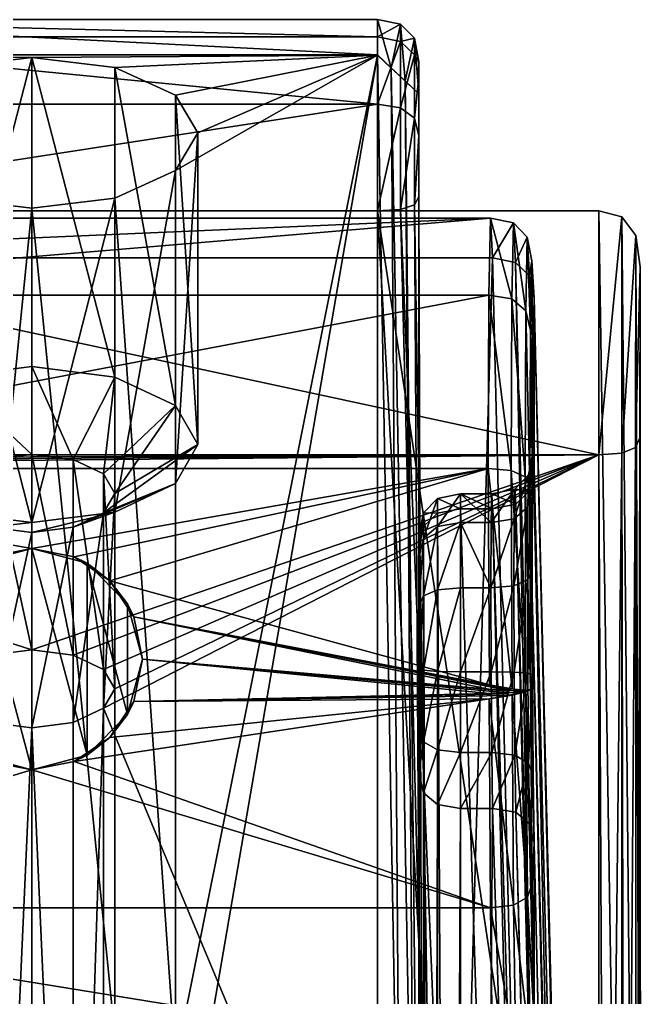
# Model space of a CAD drawing. Header units: metres. Extents: x -565 to 31, y 366 to 1032.
# Drawn here: x 8.4 to 30.85, y 996.26 to 1031.61 of the extents above; entities that cross this region are included whole.
import ezdxf

# ---------------------------------------------------------------- set-up
doc = ezdxf.new("R2010")
doc.units = ezdxf.units.M

msp = doc.modelspace()

# ---------------------------------------------------------------- linework, layer by layer
for points in [[(21.341, 1030.979, 765.622), (21.341, 1031.607, 760.874), (-3.659, 1031.607, 760.874)], [(-3.659, 1031.607, 760.874), (-3.659, 1030.979, 765.622), (21.341, 1030.979, 765.622)], [(-3.659, 1031.607, 760.874), (21.341, 1031.607, 760.874), (21.341, 1030.328, 756.259)], [(21.341, 1030.328, 756.259), (-3.659, 1030.328, 756.259), (-3.659, 1031.607, 760.874)], [(22.175, 1031.437, 760.886), (21.341, 1031.607, 760.874), (21.341, 1030.979, 765.622)], [(21.841, 1029.859, 756.441), (21.341, 1030.328, 756.259), (21.341, 1031.607, 760.874)], [(21.341, 1031.607, 760.874), (22.175, 1031.437, 760.886), (21.841, 1029.859, 756.441)], [(21.341, 1030.979, 765.622), (22.175, 1030.818, 765.567), (22.175, 1031.437, 760.886)], [(22.341, 1029.391, 756.623), (21.841, 1029.859, 756.441), (22.175, 1031.437, 760.886)], [(22.675, 1030.928, 760.921), (22.175, 1031.437, 760.886), (22.175, 1030.818, 765.567)], [(22.175, 1031.437, 760.886), (22.675, 1030.928, 760.921), (22.341, 1029.391, 756.623)], [(-3.659, 1030.979, 765.622), (-3.659, 1028.543, 769.747), (21.341, 1028.543, 769.747)], [(21.341, 1028.543, 769.747), (21.341, 1030.979, 765.622), (-3.659, 1030.979, 765.622)], [(22.175, 1030.818, 765.567), (21.341, 1030.979, 765.622), (21.341, 1028.543, 769.747)], [(21.341, 1028.543, 769.747), (22.175, 1028.417, 769.633), (22.175, 1030.818, 765.567)], [(22.175, 1030.818, 765.567), (22.675, 1030.336, 765.4), (22.675, 1030.928, 760.921)], [(22.675, 1030.336, 765.4), (22.175, 1030.818, 765.567), (22.175, 1028.417, 769.633)], [(22.841, 1028.922, 756.805), (22.341, 1029.391, 756.623), (22.675, 1030.928, 760.921)], [(22.841, 1030.08, 760.98), (22.675, 1030.928, 760.921), (22.675, 1030.336, 765.4)], [(22.675, 1030.928, 760.921), (22.841, 1030.08, 760.98), (22.841, 1028.922, 756.805)], [(-3.659, 1030.328, 756.259), (21.341, 1030.328, 756.259), (21.341, 1030.324, 756.252)], [(-3.659, 1030.328, 756.259), (21.341, 1030.324, 756.252), (21.341, 1030.321, 756.245)], [(-3.659, 1030.328, 756.259), (21.341, 1030.321, 756.245), (21.341, 1030.317, 756.239)], [(-3.659, 1030.328, 756.259), (21.341, 1030.317, 756.239), (8.841, 1030.233, 756.072)], [(-3.659, 1030.328, 756.259), (8.841, 1030.233, 756.072), (5.842, 1029.868, 755.356)], [(11.841, 1029.868, 755.356), (8.841, 1030.233, 756.072), (21.341, 1030.317, 756.239)], [(14.036, 1028.87, 753.398), (11.841, 1029.868, 755.356), (21.341, 1030.317, 756.239)], [(14.841, 1027.508, 750.725), (14.036, 1028.87, 753.398), (21.341, 1030.317, 756.239)], [(14.036, 1026.146, 748.052), (14.841, 1027.508, 750.725), (21.341, 1030.317, 756.239)], [(14.036, 993.907, 684.781), (14.036, 1026.146, 748.052), (21.341, 1030.317, 756.239)], [(14.841, 992.545, 682.107), (14.036, 993.907, 684.781), (21.341, 1030.317, 756.239)], [(14.841, 992.545, 682.107), (21.341, 1030.317, 756.239), (21.341, 984.033, 665.4)], [(21.341, 1030.324, 756.252), (21.341, 1030.328, 756.259), (21.841, 1029.859, 756.441)], [(21.341, 1030.321, 756.245), (21.341, 1030.324, 756.252), (21.675, 1030.012, 756.373)], [(21.841, 1029.859, 756.441), (21.675, 1030.012, 756.373), (21.341, 1030.324, 756.252)], [(21.341, 1030.317, 756.239), (21.341, 1030.321, 756.245), (21.508, 1030.165, 756.306)], [(21.675, 1030.012, 756.373), (21.508, 1030.165, 756.306), (21.341, 1030.321, 756.245)], [(21.341, 1030.317, 756.239), (21.675, 1030.008, 756.367), (21.841, 1029.853, 756.427)], [(21.341, 1030.317, 756.239), (21.508, 1030.165, 756.306), (21.675, 1030.008, 756.367)], [(21.341, 1030.317, 756.239), (21.841, 1029.853, 756.427), (22.175, 983.884, 665.474)], [(22.175, 983.884, 665.474), (21.341, 984.033, 665.4), (21.341, 1030.317, 756.239)], [(22.175, 1028.417, 769.633), (22.675, 1028.038, 769.291), (22.675, 1030.336, 765.4)], [(22.841, 1029.532, 765.123), (22.675, 1030.336, 765.4), (22.675, 1028.038, 769.291)], [(22.675, 1030.336, 765.4), (22.841, 1029.532, 765.123), (22.841, 1030.08, 760.98)], [(8.841, 1030.233, 756.072), (8.841, 1019.064, 762.01), (5.842, 1018.687, 761.3)], [(5.842, 1018.687, 761.3), (5.842, 1029.868, 755.356), (8.841, 1030.233, 756.072)], [(11.841, 1018.687, 761.3), (8.841, 1019.064, 762.01), (8.841, 1030.233, 756.072)], [(8.841, 1030.233, 756.072), (11.841, 1029.868, 755.356), (11.841, 1018.687, 761.3)], [(22.008, 1029.7, 756.495), (21.675, 1030.008, 756.367), (21.508, 1030.165, 756.306)], [(21.508, 1030.165, 756.306), (21.675, 1030.012, 756.373), (22.008, 1029.7, 756.495)], [(22.341, 1029.391, 756.623), (22.008, 1029.7, 756.495), (21.675, 1030.012, 756.373)], [(21.675, 1030.012, 756.373), (21.841, 1029.859, 756.441), (22.341, 1029.391, 756.623)], [(22.341, 1029.387, 756.616), (21.841, 1029.853, 756.427), (21.675, 1030.008, 756.367)], [(21.675, 1030.008, 756.367), (22.008, 1029.7, 756.495), (22.341, 1029.387, 756.616)], [(22.841, 1030.08, 760.98), (22.841, 1029.532, 765.123), (22.841, 1028.922, 756.805)], [(11.841, 1029.868, 755.356), (14.036, 1028.87, 753.398), (14.036, 1017.655, 759.361)], [(14.036, 1017.655, 759.361), (11.841, 1018.687, 761.3), (11.841, 1029.868, 755.356)], [(21.841, 1029.853, 756.427), (22.341, 1029.387, 756.616), (22.675, 983.437, 665.698)], [(22.675, 983.437, 665.698), (22.175, 983.884, 665.474), (21.841, 1029.853, 756.427)], [(22.841, 1028.922, 756.805), (22.341, 1029.387, 756.616), (22.008, 1029.7, 756.495)], [(22.008, 1029.7, 756.495), (22.341, 1029.391, 756.623), (22.841, 1028.922, 756.805)], [(22.341, 1029.387, 756.616), (22.841, 1028.922, 756.805), (22.841, 982.691, 666.071)], [(22.841, 982.691, 666.071), (22.675, 983.437, 665.698), (22.341, 1029.387, 756.616)], [(22.675, 1028.038, 769.291), (22.841, 1027.407, 768.721), (22.841, 1029.532, 765.123)], [(22.841, 1029.532, 765.123), (22.841, 1027.407, 768.721), (22.841, 1028.922, 756.805)], [(14.841, 1016.247, 756.713), (14.036, 1017.655, 759.361), (14.036, 1028.87, 753.398)], [(14.036, 1028.87, 753.398), (14.841, 1027.508, 750.725), (14.841, 1016.247, 756.713)], [(22.841, 1025.198, 770.351), (22.841, 982.691, 666.071), (22.841, 1028.922, 756.805)], [(22.841, 1027.407, 768.721), (22.841, 1025.198, 770.351), (22.841, 1028.922, 756.805)], [(21.341, 1028.543, 769.747), (-3.659, 1028.543, 769.747), (-3.659, 1024.69, 772.59)], [(-3.659, 1024.69, 772.59), (21.341, 1024.69, 772.59), (21.341, 1028.543, 769.747)], [(22.175, 1028.417, 769.633), (21.341, 1028.543, 769.747), (21.341, 1024.69, 772.59)], [(21.341, 1024.69, 772.59), (22.175, 1024.746, 772.341), (22.175, 1028.417, 769.633)], [(22.675, 1028.038, 769.291), (22.175, 1028.417, 769.633), (22.175, 1024.746, 772.341)], [(22.175, 1024.746, 772.341), (22.675, 1024.916, 771.595), (22.675, 1028.038, 769.291)], [(22.841, 1027.407, 768.721), (22.675, 1028.038, 769.291), (22.675, 1024.916, 771.595)], [(14.841, 1027.508, 750.725), (14.036, 1026.146, 748.052), (14.036, 1014.839, 754.064)], [(14.036, 1014.839, 754.064), (14.841, 1016.247, 756.713), (14.841, 1027.508, 750.725)], [(22.675, 1024.916, 771.595), (22.841, 1025.198, 770.351), (22.841, 1027.407, 768.721)], [(11.841, 1013.808, 752.125), (14.036, 1014.839, 754.064), (14.036, 1026.146, 748.052)], [(14.036, 1026.146, 748.052), (11.841, 1025.149, 746.094), (11.841, 1013.808, 752.125)], [(14.036, 993.907, 684.781), (11.841, 1025.149, 746.094), (14.036, 1026.146, 748.052)], [(8.841, 1013.43, 751.415), (8.841, 1024.784, 745.378), (5.842, 1025.149, 746.094)], [(5.842, 1025.149, 746.094), (5.842, 1013.808, 752.125), (8.841, 1013.43, 751.415)], [(5.842, 994.905, 686.738), (5.842, 1025.149, 746.094), (8.841, 1024.784, 745.378)], [(11.841, 1025.149, 746.094), (8.841, 1024.784, 745.378), (8.841, 1013.43, 751.415)], [(8.841, 1013.43, 751.415), (11.841, 1013.808, 752.125), (11.841, 1025.149, 746.094)], [(11.841, 994.905, 686.738), (8.841, 1024.784, 745.378), (11.841, 1025.149, 746.094)], [(14.036, 993.907, 684.781), (11.841, 994.905, 686.738), (11.841, 1025.149, 746.094)], [(22.841, 1025.198, 770.351), (22.675, 1024.916, 771.595), (23.008, 972.285, 672.611)], [(22.841, 1025.198, 770.351), (22.841, 973.024, 672.225), (22.841, 982.691, 666.071)], [(23.008, 972.285, 672.611), (22.841, 973.024, 672.225), (22.841, 1025.198, 770.351)], [(-11.659, 1024.698, 772.606), (29.342, 1024.698, 772.606), (-3.659, 1024.69, 772.59)], [(-11.659, 1024.698, 772.606), (-11.659, 1015.869, 777.3), (29.342, 1015.869, 777.3)], [(29.342, 1015.869, 777.3), (29.342, 1024.698, 772.606), (-11.659, 1024.698, 772.606)], [(29.342, 1024.698, 772.606), (21.341, 1024.69, 772.59), (-3.659, 1024.69, 772.59)], [(8.841, 995.27, 687.454), (5.842, 994.905, 686.738), (8.841, 1024.784, 745.378)], [(11.841, 994.905, 686.738), (8.841, 995.27, 687.454), (8.841, 1024.784, 745.378)], [(22.175, 1024.746, 772.341), (21.341, 1024.69, 772.59), (24.341, 971.694, 672.919)], [(29.342, 1024.698, 772.606), (29.342, 971.694, 672.919), (21.341, 1024.69, 772.59)], [(29.342, 971.694, 672.919), (24.341, 971.694, 672.919), (21.341, 1024.69, 772.59)], [(22.675, 1024.916, 771.595), (22.175, 1024.746, 772.341), (23.508, 971.842, 672.842)], [(24.341, 971.694, 672.919), (23.508, 971.842, 672.842), (22.175, 1024.746, 772.341)], [(23.508, 971.842, 672.842), (23.008, 972.285, 672.611), (22.675, 1024.916, 771.595)], [(30.176, 971.546, 672.996), (29.342, 971.694, 672.919), (29.342, 1024.698, 772.606)], [(29.342, 1024.698, 772.606), (30.175, 1024.472, 772.537), (30.176, 971.546, 672.996)], [(30.175, 1024.472, 772.537), (29.342, 1024.698, 772.606), (29.342, 1015.869, 777.3)], [(25.422, 1024.432, -3.349), (-7.74, 1024.432, -3.349), (-7.822, 1022.989, 4.761)], [(-7.822, 1022.989, 4.761), (25.503, 1022.989, 4.761), (25.422, 1024.432, -3.349)], [(-7.681, 1021.649, -11.101), (-7.74, 1024.432, -3.349), (25.422, 1024.432, -3.349)], [(25.422, 1024.432, -3.349), (25.363, 1021.649, -11.101), (-7.681, 1021.649, -11.101)], [(26.197, 1021.507, -11.003), (25.363, 1021.649, -11.101), (25.422, 1024.432, -3.349)], [(25.422, 1024.432, -3.349), (26.256, 1024.26, -3.334), (26.197, 1021.507, -11.003)], [(26.256, 1024.26, -3.334), (25.422, 1024.432, -3.349), (25.503, 1022.989, 4.761)], [(25.503, 1022.989, 4.761), (26.336, 1022.829, 4.711), (26.256, 1024.26, -3.334)], [(26.699, 1021.082, -10.709), (26.197, 1021.507, -11.003), (26.256, 1024.26, -3.334)], [(26.256, 1024.26, -3.334), (26.757, 1023.744, -3.291), (26.699, 1021.082, -10.709)], [(26.757, 1023.744, -3.291), (26.256, 1024.26, -3.334), (26.336, 1022.829, 4.711)], [(29.342, 1015.869, 777.3), (30.173, 1015.938, 777.075), (30.175, 1024.472, 772.537)], [(30.675, 1023.796, 772.33), (30.175, 1024.472, 772.537), (30.173, 1015.938, 777.075)], [(30.678, 971.103, 673.228), (30.176, 971.546, 672.996), (30.175, 1024.472, 772.537)], [(30.175, 1024.472, 772.537), (30.675, 1023.796, 772.33), (30.678, 971.103, 673.228)], [(26.336, 1022.829, 4.711), (26.836, 1022.348, 4.559), (26.757, 1023.744, -3.291)], [(26.87, 1020.372, -10.219), (26.699, 1021.082, -10.709), (26.757, 1023.744, -3.291)], [(26.757, 1023.744, -3.291), (26.925, 1022.885, -3.218), (26.87, 1020.372, -10.219)], [(26.925, 1022.885, -3.218), (26.757, 1023.744, -3.291), (26.836, 1022.348, 4.559)], [(30.173, 1015.938, 777.075), (30.669, 1016.145, 776.399), (30.675, 1023.796, 772.33)], [(30.841, 1022.669, 771.985), (30.675, 1023.796, 772.33), (30.669, 1016.145, 776.399)], [(30.848, 970.364, 673.614), (30.678, 971.103, 673.228), (30.675, 1023.796, 772.33)], [(30.675, 1023.796, 772.33), (30.841, 1022.669, 771.985), (30.848, 970.364, 673.614)], [(21.341, 876.327, 319.283), (25.503, 1022.989, 4.761), (-7.822, 1022.989, 4.761)], [(-3.659, 876.327, 319.283), (21.341, 876.327, 319.283), (-7.822, 1022.989, 4.761)], [(21.341, 876.327, 319.283), (29.342, 865.039, 343.487), (25.503, 1022.989, 4.761)], [(26.336, 1022.829, 4.711), (25.503, 1022.989, 4.761), (29.342, 865.039, 343.487)], [(26.836, 1022.348, 4.559), (26.336, 1022.829, 4.711), (30.175, 864.89, 343.413)], [(29.342, 865.039, 343.487), (30.175, 864.89, 343.413), (26.336, 1022.829, 4.711)], [(26.836, 1022.348, 4.559), (27.002, 1021.547, 4.305), (26.925, 1022.885, -3.218)], [(26.87, 1020.372, -10.219), (26.925, 1022.885, -3.218), (27.005, 1015.37, 0.991)], [(26.925, 1022.885, -3.218), (27.002, 1021.547, 4.305), (27.005, 1015.37, 0.991)], [(30.669, 1016.145, 776.399), (30.828, 1016.489, 775.272), (30.841, 1022.669, 771.985)], [(30.848, 970.364, 673.614), (30.841, 1022.669, 771.985), (30.828, 1016.489, 775.272)], [(27.002, 1021.547, 4.305), (26.836, 1022.348, 4.559), (30.674, 864.438, 343.199)], [(30.175, 864.89, 343.413), (30.674, 864.438, 343.199), (26.836, 1022.348, 4.559)], [(-7.659, 1015.378, -16.442), (-7.681, 1021.649, -11.101), (25.363, 1021.649, -11.101)], [(25.363, 1021.649, -11.101), (25.341, 1015.378, -16.442), (-7.659, 1015.378, -16.442)], [(26.175, 1015.303, -16.286), (25.341, 1015.378, -16.442), (25.363, 1021.649, -11.101)], [(25.363, 1021.649, -11.101), (26.197, 1021.507, -11.003), (26.175, 1015.303, -16.286)], [(26.679, 1015.08, -15.819), (26.175, 1015.303, -16.286), (26.197, 1021.507, -11.003)], [(26.197, 1021.507, -11.003), (26.699, 1021.082, -10.709), (26.679, 1015.08, -15.819)], [(27.002, 1021.547, 4.305), (30.84, 863.683, 342.846), (30.844, 857.377, 339.809)], [(27.002, 1021.547, 4.305), (30.844, 857.377, 339.809), (27.005, 1015.37, 0.991)], [(30.674, 864.438, 343.199), (30.84, 863.683, 342.846), (27.002, 1021.547, 4.305)], [(26.851, 1014.709, -15.041), (26.679, 1015.08, -15.819), (26.699, 1021.082, -10.709)], [(26.699, 1021.082, -10.709), (26.87, 1020.372, -10.219), (26.851, 1014.709, -15.041)], [(26.851, 1014.709, -15.041), (26.87, 1020.372, -10.219), (26.945, 1014.701, -6.296)], [(26.87, 1020.372, -10.219), (27.005, 1015.37, 0.991), (26.971, 1016.014, -2.637)], [(26.87, 1020.372, -10.219), (26.971, 1016.014, -2.637), (26.945, 1014.701, -6.296)], [(5.842, 1018.687, 761.3), (8.841, 1019.064, 762.01), (8.841, 1015.89, 760.3)], [(10.341, 1015.701, 759.945), (8.841, 1015.89, 760.3), (8.841, 1019.064, 762.01)], [(8.841, 1019.064, 762.01), (11.841, 1018.687, 761.3), (10.341, 1015.701, 759.945)], [(8.841, 1015.89, 760.3), (7.341, 1015.701, 759.945), (5.842, 1018.687, 761.3)], [(11.439, 1015.186, 758.976), (10.341, 1015.701, 759.945), (11.841, 1018.687, 761.3)], [(11.841, 1018.687, 761.3), (14.036, 1017.655, 759.361), (11.439, 1015.186, 758.976)], [(11.841, 1014.481, 757.651), (11.439, 1015.186, 758.976), (14.036, 1017.655, 759.361)], [(14.036, 1017.655, 759.361), (14.841, 1016.247, 756.713), (11.841, 1014.481, 757.651)], [(30.828, 1016.489, 775.272), (30.669, 1016.145, 776.399), (30.701, 963.498, 677.388)], [(30.701, 963.498, 677.388), (30.836, 964.193, 676.919), (30.828, 1016.489, 775.272)], [(30.848, 970.364, 673.614), (30.828, 1016.489, 775.272), (30.836, 964.193, 676.919)], [(14.841, 1016.247, 756.713), (14.036, 1014.839, 754.064), (11.439, 1013.776, 756.327)], [(11.439, 1013.776, 756.327), (11.841, 1014.481, 757.651), (14.841, 1016.247, 756.713)], [(30.669, 1016.145, 776.399), (30.173, 1015.938, 777.075), (30.289, 963.187, 677.867)], [(30.289, 963.187, 677.867), (30.701, 963.498, 677.388), (30.669, 1016.145, 776.399)], [(29.342, 1015.869, 777.3), (-11.833, 1015.604, 776.803), (-11.919, 1015.472, 776.554)], [(29.342, 1015.869, 777.3), (-11.919, 1015.472, 776.554), (8.841, 1008.827, 764.056)], [(29.342, 1015.869, 777.3), (-11.746, 1015.736, 777.052), (-11.833, 1015.604, 776.803)], [(29.342, 1015.869, 777.3), (-11.659, 1015.869, 777.3), (-11.746, 1015.736, 777.052)], [(7.341, 1015.701, 759.945), (8.841, 1015.89, 760.3), (8.841, 1008.827, 764.056)], [(10.341, 1008.637, 763.701), (8.841, 1008.827, 764.056), (8.841, 1015.89, 760.3)], [(8.841, 1015.89, 760.3), (10.341, 1015.701, 759.945), (10.341, 1008.637, 763.701)], [(10.341, 1008.637, 763.701), (29.342, 1015.869, 777.3), (8.841, 1008.827, 764.056)], [(10.341, 1008.637, 763.701), (11.439, 1008.121, 762.732), (29.342, 1015.869, 777.3)], [(11.439, 1006.713, 760.083), (29.6, 963.258, 678.357), (29.342, 1015.869, 777.3)], [(11.841, 1007.418, 761.407), (11.439, 1006.713, 760.083), (29.342, 1015.869, 777.3)], [(11.439, 1008.121, 762.732), (11.841, 1007.418, 761.407), (29.342, 1015.869, 777.3)], [(26.782, 1013.991, -5.806), (26.945, 1014.701, -6.296), (26.971, 1016.014, -2.637)], [(26.971, 1016.014, -2.637), (26.806, 1015.155, -2.564), (26.782, 1013.991, -5.806)], [(26.806, 1015.155, -2.564), (26.971, 1016.014, -2.637), (27.005, 1015.37, 0.991)], [(30.173, 1015.938, 777.075), (29.342, 1015.869, 777.3), (29.6, 963.258, 678.357)], [(29.6, 963.258, 678.357), (30.289, 963.187, 677.867), (30.173, 1015.938, 777.075)], [(7.341, 1008.637, 763.701), (8.841, 1008.827, 764.056), (-11.919, 1015.472, 776.554)], [(8.841, 1008.827, 764.056), (7.341, 1008.637, 763.701), (7.341, 1015.701, 759.945)], [(10.341, 1015.701, 759.945), (11.439, 1015.186, 758.976), (11.439, 1008.121, 762.732)], [(11.439, 1008.121, 762.732), (10.341, 1008.637, 763.701), (10.341, 1015.701, 759.945)], [(-7.659, 1015.378, -16.442), (25.341, 1015.378, -16.442), (8.841, 1012.488, -17.493)], [(-7.659, 1015.378, -16.442), (8.841, 1012.488, -17.493), (7.307, 1012.183, -17.568)], [(25.341, 1015.378, -16.442), (10.375, 1012.183, -17.568), (8.841, 1012.488, -17.493)], [(25.341, 1015.378, -16.442), (11.669, 1011.318, -17.749), (10.375, 1012.183, -17.568)], [(11.841, 1007.418, 761.407), (11.439, 1008.121, 762.732), (11.439, 1015.186, 758.976)], [(11.439, 1015.186, 758.976), (11.841, 1014.481, 757.651), (11.841, 1007.418, 761.407)], [(25.341, 1015.378, -16.442), (25.389, 1007.562, -17.952), (11.669, 1011.318, -17.749)], [(25.341, 1015.378, -16.442), (26.175, 1015.303, -16.286), (26.209, 1007.418, -17.782)], [(26.209, 1007.418, -17.782), (25.389, 1007.562, -17.952), (25.341, 1015.378, -16.442)], [(26.175, 1015.303, -16.286), (26.679, 1015.08, -15.819), (26.703, 1007.363, -17.267)], [(26.703, 1007.363, -17.267), (26.209, 1007.418, -17.782), (26.175, 1015.303, -16.286)], [(26.284, 1013.566, -5.512), (26.782, 1013.991, -5.806), (26.806, 1015.155, -2.564)], [(26.806, 1015.155, -2.564), (26.307, 1014.639, -2.521), (26.284, 1013.566, -5.512)], [(26.307, 1014.639, -2.521), (26.806, 1015.155, -2.564), (26.838, 1014.568, 0.738)], [(26.679, 1015.08, -15.819), (26.851, 1014.709, -15.041), (26.872, 1007.397, -16.407)], [(26.872, 1007.397, -16.407), (26.703, 1007.363, -17.267), (26.679, 1015.08, -15.819)], [(27.005, 1015.37, 0.991), (26.838, 1014.568, 0.738), (26.806, 1015.155, -2.564)], [(26.838, 1014.568, 0.738), (27.005, 1015.37, 0.991), (30.844, 857.377, 339.809)], [(10.341, 1013.261, 755.357), (11.439, 1013.776, 756.327), (14.036, 1014.839, 754.064)], [(14.036, 1014.839, 754.064), (11.841, 1013.808, 752.125), (10.341, 1013.261, 755.357)], [(26.773, 1011.368, -8.039), (26.935, 1011.739, -8.817), (26.945, 1014.701, -6.296)], [(26.945, 1014.701, -6.296), (26.782, 1013.991, -5.806), (26.773, 1011.368, -8.039)], [(26.851, 1014.709, -15.041), (26.945, 1014.701, -6.296), (26.935, 1011.739, -8.817)], [(26.851, 1014.709, -15.041), (26.935, 1011.739, -8.817), (26.943, 1007.918, -9.531)], [(26.872, 1007.397, -16.407), (26.851, 1014.709, -15.041), (26.943, 1007.918, -9.531)], [(11.841, 1014.481, 757.651), (11.439, 1013.776, 756.327), (11.439, 1006.713, 760.083)], [(11.439, 1006.713, 760.083), (11.841, 1007.418, 761.407), (11.841, 1014.481, 757.651)], [(24.341, 1014.467, -2.506), (23.508, 1014.295, -2.492), (23.508, 1013.282, -5.315)], [(23.508, 1013.282, -5.315), (24.341, 1013.424, -5.413), (24.341, 1014.467, -2.506)], [(23.508, 1014.295, -2.492), (24.341, 1014.467, -2.506), (24.341, 1013.927, 0.535)], [(24.341, 1014.467, -2.506), (25.474, 1014.467, -2.506), (25.505, 1013.927, 0.535)], [(25.505, 1013.927, 0.535), (24.341, 1013.927, 0.535), (24.341, 1014.467, -2.506)], [(25.452, 1013.424, -5.413), (25.474, 1014.467, -2.506), (24.341, 1014.467, -2.506)], [(24.341, 1014.467, -2.506), (24.341, 1013.424, -5.413), (25.452, 1013.424, -5.413)], [(25.452, 1013.424, -5.413), (26.284, 1013.566, -5.512), (26.307, 1014.639, -2.521)], [(26.307, 1014.639, -2.521), (25.474, 1014.467, -2.506), (25.452, 1013.424, -5.413)], [(25.474, 1014.467, -2.506), (26.307, 1014.639, -2.521), (26.338, 1014.087, 0.586)], [(26.338, 1014.087, 0.586), (25.505, 1013.927, 0.535), (25.474, 1014.467, -2.506)], [(26.838, 1014.568, 0.738), (26.338, 1014.087, 0.586), (26.307, 1014.639, -2.521)], [(26.338, 1014.087, 0.586), (26.838, 1014.568, 0.738), (30.676, 856.621, 339.457)], [(30.844, 857.377, 339.809), (30.676, 856.621, 339.457), (26.838, 1014.568, 0.738)], [(23.508, 1014.295, -2.492), (23.008, 1013.78, -2.448), (23.008, 1012.857, -5.021)], [(23.008, 1012.857, -5.021), (23.508, 1013.282, -5.315), (23.508, 1014.295, -2.492)], [(23.008, 1013.78, -2.448), (23.508, 1014.295, -2.492), (23.508, 1013.767, 0.484)], [(24.341, 1013.927, 0.535), (23.508, 1013.767, 0.484), (23.508, 1014.295, -2.492)], [(25.505, 1013.927, 0.535), (26.338, 1014.087, 0.586), (30.175, 856.167, 339.248)], [(26.276, 1011.146, -7.572), (26.773, 1011.368, -8.039), (26.782, 1013.991, -5.806)], [(26.782, 1013.991, -5.806), (26.284, 1013.566, -5.512), (26.276, 1011.146, -7.572)], [(30.676, 856.621, 339.457), (30.175, 856.167, 339.248), (26.338, 1014.087, 0.586)], [(8.841, 1013.43, 751.415), (5.842, 1013.808, 752.125), (7.341, 1013.261, 755.357)], [(11.841, 1013.808, 752.125), (8.841, 1013.43, 751.415), (8.841, 1013.073, 755.003)], [(8.841, 1013.073, 755.003), (10.341, 1013.261, 755.357), (11.841, 1013.808, 752.125)], [(10.341, 1006.197, 759.113), (11.439, 1006.713, 760.083), (11.439, 1013.776, 756.327)], [(11.439, 1013.776, 756.327), (10.341, 1013.261, 755.357), (10.341, 1006.197, 759.113)], [(23.008, 1013.78, -2.448), (22.841, 1012.92, -2.375), (22.841, 1012.147, -4.53)], [(22.841, 1012.147, -4.53), (23.008, 1012.857, -5.021), (23.008, 1013.78, -2.448)], [(22.841, 1012.92, -2.375), (23.008, 1013.78, -2.448), (23.008, 1013.286, 0.332)], [(23.508, 1013.767, 0.484), (23.008, 1013.286, 0.332), (23.008, 1013.78, -2.448)], [(23.008, 1013.286, 0.332), (23.508, 1013.767, 0.484), (23.508, 852.219, 346.923)], [(23.508, 1013.767, 0.484), (24.341, 1013.927, 0.535), (24.341, 852.374, 346.985)], [(24.341, 852.374, 346.985), (23.508, 852.219, 346.923), (23.508, 1013.767, 0.484)], [(29.342, 856.014, 339.182), (24.341, 852.374, 346.985), (24.341, 1013.927, 0.535)], [(25.505, 1013.927, 0.535), (29.342, 856.014, 339.182), (24.341, 1013.927, 0.535)], [(30.175, 856.167, 339.248), (29.342, 856.014, 339.182), (25.505, 1013.927, 0.535)], [(7.341, 1013.261, 755.357), (8.841, 1013.073, 755.003), (8.841, 1013.43, 751.415)], [(23.008, 1013.286, 0.332), (22.841, 1012.484, 0.079), (22.841, 1012.92, -2.375)], [(22.841, 1012.484, 0.079), (23.008, 1013.286, 0.332), (23.008, 851.754, 346.736)], [(23.508, 852.219, 346.923), (23.008, 851.754, 346.736), (23.008, 1013.286, 0.332)], [(23.508, 1013.282, -5.315), (23.008, 1012.857, -5.021), (23.008, 1010.774, -6.793)], [(23.008, 1010.774, -6.793), (23.508, 1010.997, -7.26), (23.508, 1013.282, -5.315)], [(24.341, 1013.424, -5.413), (23.508, 1013.282, -5.315), (23.508, 1010.997, -7.26)], [(23.508, 1010.997, -7.26), (24.341, 1011.071, -7.416), (24.341, 1013.424, -5.413)], [(24.341, 1013.424, -5.413), (24.341, 1011.071, -7.416), (25.444, 1011.071, -7.416)], [(25.444, 1011.071, -7.416), (25.452, 1013.424, -5.413), (24.341, 1013.424, -5.413)], [(25.444, 1011.071, -7.416), (26.276, 1011.146, -7.572), (26.284, 1013.566, -5.512)], [(26.284, 1013.566, -5.512), (25.452, 1013.424, -5.413), (25.444, 1011.071, -7.416)], [(8.841, 1013.073, 755.003), (7.341, 1013.261, 755.357), (7.341, 1006.197, 759.113)], [(7.341, 1006.197, 759.113), (8.841, 1006.009, 758.758), (8.841, 1013.073, 755.003)], [(10.341, 1013.261, 755.357), (8.841, 1013.073, 755.003), (8.841, 1006.009, 758.758)], [(8.841, 1006.009, 758.758), (10.341, 1006.197, 759.113), (10.341, 1013.261, 755.357)], [(22.841, 1012.147, -4.53), (22.841, 1012.92, -2.375), (22.841, 1012.484, 0.079)], [(23.008, 1012.857, -5.021), (22.841, 1012.147, -4.53), (22.841, 1010.403, -6.015)], [(22.841, 1010.403, -6.015), (23.008, 1010.774, -6.793), (23.008, 1012.857, -5.021)], [(8.841, 1012.488, 11.999), (6.841, 1011.954, 11.999), (7.307, 1012.183, -17.568)], [(6.841, 1011.954, 11.999), (8.841, 1012.488, 11.999), (8.841, 1004.489, 11.999)], [(7.307, 1012.183, -17.568), (8.841, 1012.488, -17.493), (8.841, 1012.488, 11.999)], [(10.375, 1012.183, -17.568), (10.841, 1011.954, 11.999), (8.841, 1012.488, 11.999)], [(8.841, 1012.488, 11.999), (8.841, 1012.488, -17.493), (10.375, 1012.183, -17.568)], [(8.841, 1012.488, 11.999), (10.841, 1011.954, 11.999), (10.841, 1005.024, 11.999)], [(8.841, 1012.488, 11.999), (10.841, 1005.024, 11.999), (8.841, 1004.489, 11.999)], [(22.841, 1010.403, -6.015), (22.841, 1012.147, -4.53), (22.841, 1012.484, 0.079)], [(22.841, 1008.152, -6.436), (22.841, 1010.403, -6.015), (22.841, 1012.484, 0.079)], [(22.841, 1005.992, -5.681), (22.841, 1008.152, -6.436), (22.841, 1012.484, 0.079)], [(22.841, 1012.484, 0.079), (22.841, 850.98, 346.426), (22.841, 1004.358, -3.797)], [(22.841, 1005.992, -5.681), (22.841, 1012.484, 0.079), (22.841, 1004.358, -3.797)], [(23.008, 851.754, 346.736), (22.841, 850.98, 346.426), (22.841, 1012.484, 0.079)], [(6.841, 1011.954, 11.999), (8.841, 1004.489, 11.999), (6.841, 1005.024, 11.999)], [(11.669, 1011.318, -17.749), (10.841, 1011.954, 11.999), (10.375, 1012.183, -17.568)], [(12.305, 1010.488, 11.999), (10.841, 1011.954, 11.999), (11.669, 1011.318, -17.749)], [(10.841, 1011.954, 11.999), (12.305, 1010.488, 11.999), (12.305, 1006.489, 11.999)], [(10.841, 1011.954, 11.999), (12.305, 1006.489, 11.999), (10.841, 1005.024, 11.999)], [(26.935, 1011.739, -8.817), (26.773, 1011.368, -8.039), (26.781, 1007.983, -8.671)], [(26.781, 1007.983, -8.671), (26.943, 1007.918, -9.531), (26.935, 1011.739, -8.817)], [(12.535, 1010.023, -17.927), (12.305, 1010.488, 11.999), (11.669, 1011.318, -17.749)], [(25.389, 1007.562, -17.952), (12.535, 1010.023, -17.927), (11.669, 1011.318, -17.749)], [(26.773, 1011.368, -8.039), (26.276, 1011.146, -7.572), (26.284, 1008.022, -8.155)], [(26.284, 1008.022, -8.155), (26.781, 1007.983, -8.671), (26.773, 1011.368, -8.039)], [(23.508, 1010.997, -7.26), (23.008, 1010.774, -6.793), (23.008, 1008.087, -7.296)], [(23.008, 1008.087, -7.296), (23.508, 1008.048, -7.811), (23.508, 1010.997, -7.26)], [(24.341, 1011.071, -7.416), (23.508, 1010.997, -7.26), (23.508, 1008.048, -7.811)], [(23.508, 1008.048, -7.811), (24.341, 1008.035, -7.983), (24.341, 1011.071, -7.416)], [(25.444, 1011.071, -7.416), (24.341, 1011.071, -7.416), (24.341, 1008.035, -7.983)], [(24.341, 1008.035, -7.983), (25.452, 1008.035, -7.983), (25.444, 1011.071, -7.416)], [(26.276, 1011.146, -7.572), (25.444, 1011.071, -7.416), (25.452, 1008.035, -7.983)], [(25.452, 1008.035, -7.983), (26.284, 1008.022, -8.155), (26.276, 1011.146, -7.572)], [(12.841, 1008.489, 11.999), (12.305, 1010.488, 11.999), (12.535, 1010.023, -17.927)], [(12.305, 1010.488, 11.999), (12.841, 1008.489, 11.999), (12.305, 1006.489, 11.999)], [(23.008, 1010.774, -6.793), (22.841, 1010.403, -6.015), (22.841, 1008.152, -6.436)], [(22.841, 1008.152, -6.436), (23.008, 1008.087, -7.296), (23.008, 1010.774, -6.793)], [(12.535, 1010.023, -17.927), (12.841, 1008.489, -18.001), (12.841, 1008.489, 11.999)], [(12.535, 1010.023, -17.927), (25.389, 1007.562, -17.952), (26.042, 1007.419, -17.954)], [(12.535, 1010.023, -17.927), (26.042, 1007.419, -17.954), (26.035, 1007.368, -17.957)], [(12.535, 1010.023, -17.927), (26.035, 1007.368, -17.957), (25.368, 1007.408, -17.96)], [(12.841, 1008.489, -18.001), (12.535, 1010.023, -17.927), (25.368, 1007.408, -17.96)], [(12.535, 1006.955, -17.927), (12.305, 1006.489, 11.999), (12.841, 1008.489, 11.999)], [(12.841, 1008.489, 11.999), (12.841, 1008.489, -18.001), (12.535, 1006.955, -17.927)], [(12.535, 1006.955, -17.927), (12.841, 1008.489, -18.001), (25.363, 1007.246, -17.952)], [(12.841, 1008.489, -18.001), (25.368, 1007.408, -17.96), (26.032, 1007.333, -17.957)], [(12.841, 1008.489, -18.001), (26.032, 1007.333, -17.957), (26.03, 1007.278, -17.954)], [(12.841, 1008.489, -18.001), (26.03, 1007.278, -17.954), (25.363, 1007.246, -17.952)], [(23.008, 1008.087, -7.296), (22.841, 1008.152, -6.436), (22.841, 1005.992, -5.681)], [(22.841, 1005.992, -5.681), (23.008, 1005.507, -6.394), (23.008, 1008.087, -7.296)], [(23.508, 1008.048, -7.811), (23.008, 1008.087, -7.296), (23.008, 1005.507, -6.394)], [(23.008, 1005.507, -6.394), (23.508, 1005.217, -6.822), (23.508, 1008.048, -7.811)], [(24.341, 1008.035, -7.983), (23.508, 1008.048, -7.811), (23.508, 1005.217, -6.822)], [(23.508, 1005.217, -6.822), (24.341, 1005.12, -6.965), (24.341, 1008.035, -7.983)], [(24.341, 1005.12, -6.965), (25.474, 1005.12, -6.965), (25.452, 1008.035, -7.983)], [(25.452, 1008.035, -7.983), (24.341, 1008.035, -7.983), (24.341, 1005.12, -6.965)], [(26.284, 1008.022, -8.155), (25.452, 1008.035, -7.983), (25.474, 1005.12, -6.965)], [(25.474, 1005.12, -6.965), (26.307, 1005.023, -7.108), (26.284, 1008.022, -8.155)], [(26.781, 1007.983, -8.671), (26.284, 1008.022, -8.155), (26.307, 1005.023, -7.108)], [(26.307, 1005.023, -7.108), (26.805, 1004.733, -7.536), (26.781, 1007.983, -8.671)], [(26.943, 1007.918, -9.531), (26.781, 1007.983, -8.671), (26.805, 1004.733, -7.536)], [(26.805, 1004.733, -7.536), (26.968, 1004.248, -8.249), (26.943, 1007.918, -9.531)], [(26.872, 1007.397, -16.407), (26.943, 1007.918, -9.531), (26.968, 1004.248, -8.249)], [(26.032, 1007.239, -17.95), (25.363, 1007.246, -17.952), (26.03, 1007.278, -17.954)], [(26.032, 1007.333, -17.957), (25.368, 1007.408, -17.96), (26.035, 1007.368, -17.957)], [(26.042, 1007.419, -17.954), (25.389, 1007.562, -17.952), (26.209, 1007.418, -17.782)], [(26.03, 1007.278, -17.954), (26.032, 1007.333, -17.957), (26.035, 1007.368, -17.957)], [(26.702, 1007.307, -17.263), (26.03, 1007.278, -17.954), (26.035, 1007.368, -17.957)], [(26.702, 1007.307, -17.263), (26.037, 1007.176, -17.939), (26.03, 1007.278, -17.954)], [(26.037, 1007.176, -17.939), (26.032, 1007.239, -17.95), (26.03, 1007.278, -17.954)], [(26.209, 1007.418, -17.782), (26.035, 1007.368, -17.957), (26.042, 1007.419, -17.954)], [(26.209, 1007.418, -17.782), (26.702, 1007.307, -17.263), (26.035, 1007.368, -17.957)], [(26.702, 1007.307, -17.263), (26.205, 1007.193, -17.767), (26.037, 1007.176, -17.939)], [(26.205, 1007.193, -17.767), (26.702, 1007.307, -17.263), (26.759, 999.891, -14.668)], [(26.209, 1007.418, -17.782), (26.703, 1007.363, -17.267), (26.702, 1007.307, -17.263)], [(26.702, 1007.307, -17.263), (26.872, 1007.397, -16.407), (26.929, 1000.375, -13.955)], [(26.703, 1007.363, -17.267), (26.872, 1007.397, -16.407), (26.702, 1007.307, -17.263)], [(26.929, 1000.375, -13.955), (26.759, 999.891, -14.668), (26.702, 1007.307, -17.263)], [(26.872, 1007.397, -16.407), (26.968, 1004.248, -8.249), (27.001, 1001.834, -5.465)], [(26.929, 1000.375, -13.955), (26.872, 1007.397, -16.407), (27.001, 1001.834, -5.465)], [(25.38, 1007.056, -17.92), (10.375, 1004.795, -17.568), (11.669, 1005.661, -17.749)], [(10.375, 1004.795, -17.568), (25.38, 1007.056, -17.92), (25.422, 999.503, -15.239)], [(12.535, 1006.955, -17.927), (25.38, 1007.056, -17.92), (11.669, 1005.661, -17.749)], [(11.669, 1005.661, -17.749), (12.305, 1006.489, 11.999), (12.535, 1006.955, -17.927)], [(12.535, 1006.955, -17.927), (25.363, 1007.246, -17.952), (26.032, 1007.239, -17.95)], [(12.535, 1006.955, -17.927), (26.032, 1007.239, -17.95), (26.037, 1007.176, -17.939)], [(12.535, 1006.955, -17.927), (26.037, 1007.176, -17.939), (25.38, 1007.056, -17.92)], [(26.205, 1007.193, -17.767), (25.38, 1007.056, -17.92), (26.037, 1007.176, -17.939)], [(25.38, 1007.056, -17.92), (26.205, 1007.193, -17.767), (26.257, 999.6, -15.096)], [(26.257, 999.6, -15.096), (25.422, 999.503, -15.239), (25.38, 1007.056, -17.92)], [(26.759, 999.891, -14.668), (26.257, 999.6, -15.096), (26.205, 1007.193, -17.767)], [(11.439, 1006.713, 760.083), (10.341, 1006.197, 759.113), (10.341, 972.488, 695.714)], [(11.439, 1006.713, 760.083), (10.341, 972.488, 695.714), (11.439, 971.973, 694.745)], [(11.439, 1006.713, 760.083), (11.439, 971.973, 694.745), (29.6, 963.258, 678.357)], [(12.305, 1006.489, 11.999), (11.669, 1005.661, -17.749), (10.841, 1005.024, 11.999)], [(8.841, 1006.009, 758.758), (7.341, 1006.197, 759.113), (7.341, 972.488, 695.714)], [(8.841, 1006.009, 758.758), (7.341, 972.488, 695.714), (8.841, 972.677, 696.069)], [(10.341, 1006.197, 759.113), (8.841, 1006.009, 758.758), (10.341, 972.488, 695.714)], [(8.841, 1006.009, 758.758), (8.841, 972.677, 696.069), (10.341, 972.488, 695.714)], [(23.008, 1005.507, -6.394), (22.841, 1005.992, -5.681), (22.841, 1004.358, -3.797)], [(10.375, 1004.795, -17.568), (10.841, 1005.024, 11.999), (11.669, 1005.661, -17.749)], [(22.841, 1004.358, -3.797), (23.008, 1003.657, -4.26), (23.008, 1005.507, -6.394)], [(23.508, 1005.217, -6.822), (23.008, 1005.507, -6.394), (23.008, 1003.657, -4.26)], [(23.008, 1003.657, -4.26), (23.508, 1003.236, -4.538), (23.508, 1005.217, -6.822)], [(24.341, 1005.12, -6.965), (23.508, 1005.217, -6.822), (23.508, 1003.236, -4.538)], [(7.307, 1004.795, -17.568), (6.841, 1005.024, 11.999), (8.841, 1004.489, 11.999)], [(8.841, 1004.489, 11.999), (10.841, 1005.024, 11.999), (10.375, 1004.795, -17.568)], [(23.508, 1003.236, -4.538), (24.341, 1003.096, -4.631), (24.341, 1005.12, -6.965)], [(25.474, 1005.12, -6.965), (24.341, 1005.12, -6.965), (24.341, 1003.096, -4.631)], [(24.341, 1003.096, -4.631), (25.505, 1003.096, -4.631), (25.474, 1005.12, -6.965)], [(26.307, 1005.023, -7.108), (25.474, 1005.12, -6.965), (25.505, 1003.096, -4.631)], [(25.505, 1003.096, -4.631), (26.338, 1002.956, -4.724), (26.307, 1005.023, -7.108)], [(26.805, 1004.733, -7.536), (26.307, 1005.023, -7.108), (26.338, 1002.956, -4.724)], [(-7.74, 999.503, -15.239), (7.307, 1004.795, -17.568), (8.841, 1004.489, -17.493)], [(25.422, 999.503, -15.239), (-7.74, 999.503, -15.239), (8.841, 1004.489, -17.493)], [(8.841, 1004.489, 11.999), (8.841, 1004.489, -17.493), (7.307, 1004.795, -17.568)], [(10.375, 1004.795, -17.568), (8.841, 1004.489, -17.493), (8.841, 1004.489, 11.999)], [(10.375, 1004.795, -17.568), (25.422, 999.503, -15.239), (8.841, 1004.489, -17.493)], [(26.338, 1002.956, -4.724), (26.836, 1002.535, -5.002), (26.805, 1004.733, -7.536)], [(26.968, 1004.248, -8.249), (26.805, 1004.733, -7.536), (26.836, 1002.535, -5.002)], [(22.841, 850.98, 346.426), (22.841, 840.487, 332.188), (22.841, 1004.358, -3.797)], [(23.008, 1003.657, -4.26), (22.841, 1004.358, -3.797), (22.841, 840.487, 332.188)], [(26.836, 1002.535, -5.002), (27.001, 1001.834, -5.465), (26.968, 1004.248, -8.249)], [(22.841, 840.487, 332.188), (23.008, 839.766, 331.767), (23.008, 1003.657, -4.26)], [(23.508, 1003.236, -4.538), (23.008, 1003.657, -4.26), (23.008, 839.766, 331.767)], [(23.008, 839.766, 331.767), (23.508, 839.333, 331.515), (23.508, 1003.236, -4.538)], [(24.341, 1003.096, -4.631), (23.508, 1003.236, -4.538), (23.508, 839.333, 331.515)], [(23.508, 839.333, 331.515), (24.341, 839.188, 331.431), (24.341, 1003.096, -4.631)], [(25.505, 1003.096, -4.631), (24.341, 1003.096, -4.631), (24.341, 839.188, 331.431)], [(30.586, 839.3, 331.202), (25.505, 1003.096, -4.631), (24.341, 839.188, 331.431)], [(26.338, 1002.956, -4.724), (25.505, 1003.096, -4.631), (30.586, 839.3, 331.202)], [(26.836, 1002.535, -5.002), (26.338, 1002.956, -4.724), (30.728, 839.274, 331.189)], [(30.586, 839.3, 331.202), (30.728, 839.274, 331.189), (26.338, 1002.956, -4.724)], [(27.001, 1001.834, -5.465), (26.836, 1002.535, -5.002), (30.813, 839.198, 331.151)], [(30.728, 839.274, 331.189), (30.813, 839.198, 331.151), (26.836, 1002.535, -5.002)], [(27.006, 995.37, -8.181), (26.929, 1000.375, -13.955), (27.001, 1001.834, -5.465)], [(27.006, 995.37, -8.181), (27.001, 1001.834, -5.465), (30.841, 839.071, 331.089)], [(30.813, 839.198, 331.151), (30.841, 839.071, 331.089), (27.001, 1001.834, -5.465)], [(26.759, 999.891, -14.668), (26.929, 1000.375, -13.955), (27.006, 995.37, -8.181)], [(26.257, 999.6, -15.096), (26.759, 999.891, -14.668), (26.838, 994.669, -8.644)], [(27.006, 995.37, -8.181), (26.838, 994.669, -8.644), (26.759, 999.891, -14.668)], [(25.503, 994.108, -9.015), (-7.822, 994.108, -9.015), (-7.74, 999.503, -15.239)], [(-7.74, 999.503, -15.239), (25.422, 999.503, -15.239), (25.503, 994.108, -9.015)], [(25.422, 999.503, -15.239), (26.257, 999.6, -15.096), (26.337, 994.248, -8.922)], [(26.337, 994.248, -8.922), (25.503, 994.108, -9.015), (25.422, 999.503, -15.239)], [(26.838, 994.669, -8.644), (26.337, 994.248, -8.922), (26.257, 999.6, -15.096)]]:
    msp.add_3dface(points)

doc.saveas('drawing.dxf')
